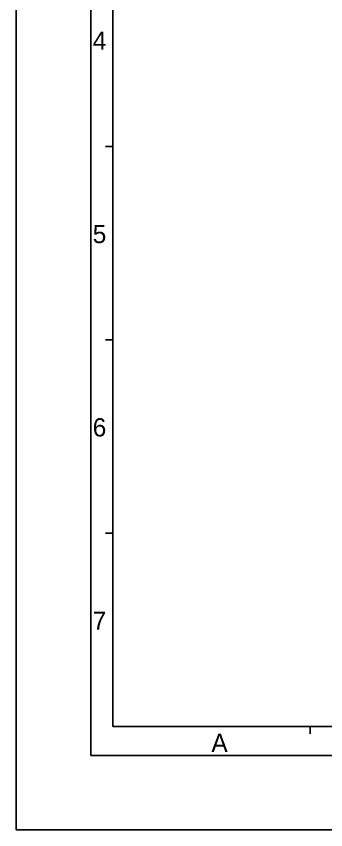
# Model space of a CAD drawing. Header units: millimetres. Extents: x 0 to 594, y 0 to 420.
# Drawn here: x 0 to 84.7, y 0 to 223 of the extents above; entities that cross this region are included whole.
import ezdxf

# ---------------------------------------------------------------- set-up
doc = ezdxf.new("R2010")
doc.units = ezdxf.units.MM
doc.header["$LTSCALE"] = 32.67
doc.layers.get('0').update_dxf_attribs({"linetype": 'CONTINUOUS'})
doc.styles.add('TEXTSTYLE_2', font='txt')

msp = doc.modelspace()

# ---------------------------------------------------------------- linework, layer by layer
at = {"color": 7, "linetype": 'CONTINUOUS'}
for p, q in [((0, 0), (0, 420)), ((20.42, 20.31), (20.42, 405.31)), ((26.42, 28.31), (26.42, 397.31)), ((26.42, 187.31), (24.42, 187.31)), ((26.42, 134.31), (24.42, 134.31)), ((26.42, 81.31), (24.42, 81.31)), ((564.92, 28.31), (26.42, 28.31)), ((80.42, 28.31), (80.42, 26.31)), ((571.42, 20.31), (20.42, 20.31)), ((0, 0), (594, 0))]:
    msp.add_line(p, q, dxfattribs=at)

# ---------------------------------------------------------------- texts
at = {"color": 7, "linetype": 'CONTINUOUS', "char_height": 5, "width": 5, "attachment_point": 1, "line_spacing_factor": 0.9, "style": 'TEXTSTYLE_2'}
for s, insert in [('4', (20.92, 218.81)), ('5', (20.92, 165.81)), ('6', (20.92, 112.81)), ('7', (20.92, 59.81)), ('A', (53.42, 26.31))]:
    msp.add_mtext(s, dxfattribs=dict(at, insert=insert))

doc.saveas('drawing.dxf')
